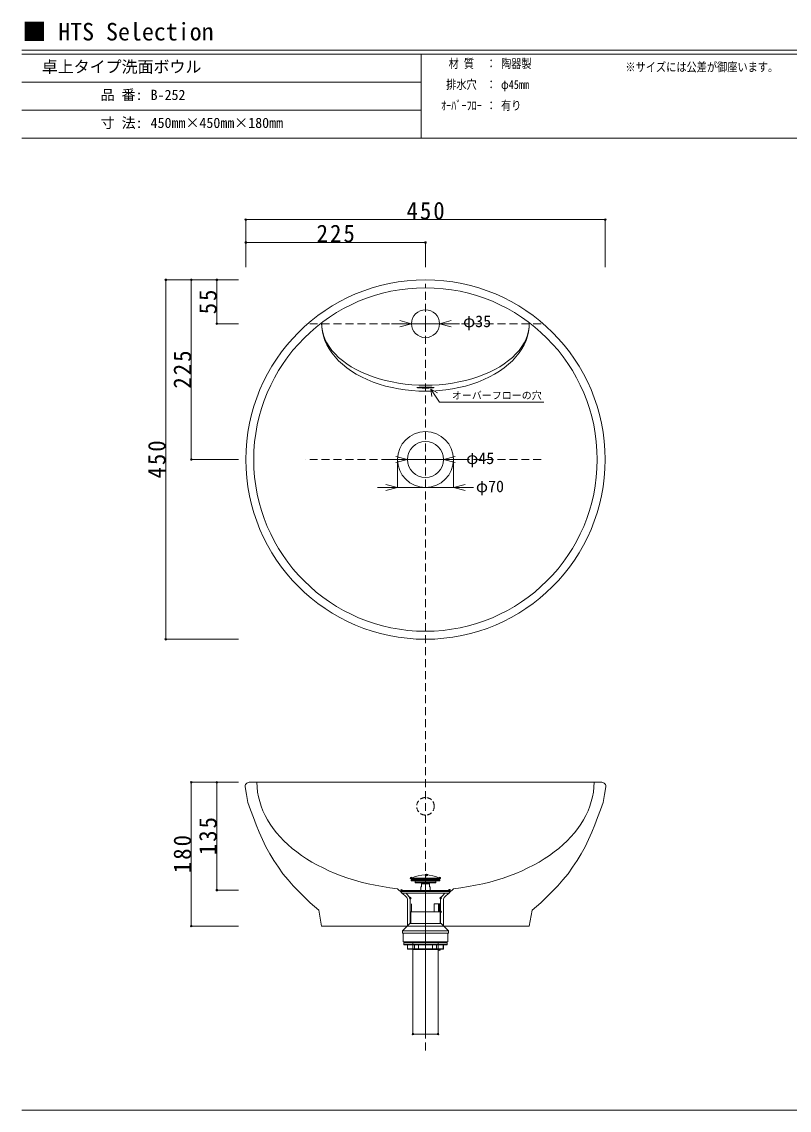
# Model space of a CAD drawing. Units: millimetres, scale not verified. Extents: x -1002 to 1014, y -687 to 676.
# Drawn here: x -1002 to -41, y -687 to 676 of the extents above; entities that cross this region are included whole.
import ezdxf
from ezdxf.enums import TextEntityAlignment as Align

# ---------------------------------------------------------------- set-up
doc = ezdxf.new("R2010")
doc.units = ezdxf.units.MM
doc.header["$LTSCALE"] = 5
doc.header["$PDMODE"] = 32
doc.header["$PDSIZE"] = 2
doc.linetypes.add('DASHED1', pattern=[1.8, 1.2, -0.6])
doc.linetypes.add('DASHED2', pattern=[3, 2, -1])
doc.layers.add('F-0', color=7, linetype='Continuous', lineweight=15)
doc.styles.add('ＭＳ ゴシック', font='')
doc.styles.get('ＭＳ ゴシック').set_extended_font_data('MS Gothic')

msp = doc.modelspace()

# ---------------------------------------------------------------- linework, layer by layer
at = {"layer": 'F-0'}
for p, q in [((1002.034, 640.036), (-1002.086, 640.036)), ((1002.034, 635.036), (-1002.086, 635.036)), ((-502.086, 635.036), (-502.086, 530.036)), ((-502.086, 600.036), (-1002.086, 600.036)), ((-502.086, 565.036), (-1002.086, 565.036)), ((1002.034, 530.036), (-1002.086, 530.036)), ((-721.638, 427.867), (-271.638, 427.867)), ((-721.638, 427.867), (-721.638, 368.18)), ((-271.638, 427.867), (-271.638, 368.18)), ((-721.638, 399.254), (-496.638, 399.254)), ((-721.638, 399.254), (-721.638, 368.18)), ((-496.638, 399.254), (-496.638, 368.18)), ((-821.77, 352.547), (-821.77, -97.453)), ((-821.77, 352.547), (-730.603, 352.547)), ((-789.802, 352.547), (-789.802, 127.547)), ((-789.802, 352.547), (-730.603, 352.547)), ((-757.835, 352.547), (-757.835, 297.547)), ((-757.835, 352.547), (-730.603, 352.547)), ((-514.138, 297.547), (-528.627, 301.429)), ((-479.138, 297.547), (-464.649, 301.429)), ((-757.835, 297.547), (-730.603, 297.547)), ((-514.138, 297.547), (-539.138, 297.547)), ((-514.138, 297.547), (-528.627, 293.664)), ((-514.138, 297.547), (-479.138, 297.547)), ((-479.138, 297.547), (-454.138, 297.547)), ((-479.138, 297.547), (-464.649, 293.664)), ((-489.979, 215.627), (-488.872, 206.313)), ((-489.979, 215.627), (-481.679, 210.924)), ((-789.802, 127.547), (-730.603, 127.547)), ((-519.138, 127.547), (-544.138, 127.547)), ((-519.138, 127.547), (-533.627, 131.429)), ((-519.138, 127.547), (-533.627, 123.664)), ((-531.638, 92.547), (-531.638, 127.547)), ((-519.138, 127.547), (-474.138, 127.547)), ((-474.138, 127.547), (-459.649, 131.429)), ((-474.138, 127.547), (-449.138, 127.547)), ((-474.138, 127.547), (-459.649, 123.664)), ((-461.638, 92.547), (-461.638, 127.547)), ((-531.638, 92.547), (-546.127, 96.429)), ((-461.638, 92.547), (-447.149, 96.429)), ((-531.638, 92.547), (-556.638, 92.547)), ((-531.638, 92.547), (-546.127, 88.664)), ((-531.638, 92.547), (-461.638, 92.547)), ((-461.638, 92.547), (-436.638, 92.547)), ((-461.638, 92.547), (-447.149, 88.664)), ((-821.77, -97.453), (-730.603, -97.453)), ((-789.802, -276.545), (-789.802, -456.545)), ((-789.802, -276.545), (-730.603, -276.545)), ((-757.835, -276.545), (-757.835, -411.545)), ((-757.835, -276.545), (-730.603, -276.545)), ((-722.383, -282.413), (-720.731, -291.783)), ((-717.459, -276.545), (-496.638, -276.545)), ((-275.817, -276.545), (-496.638, -276.545)), ((-270.893, -282.413), (-272.546, -291.783)), ((-496.638, -593.969), (-496.638, -391.532)), ((-514.638, -396.524), (-478.638, -396.524)), ((-514.638, -396.524), (-514.638, -397.524)), ((-514.638, -397.524), (-478.638, -397.524)), ((-514.638, -398.224), (-478.638, -398.224)), ((-514.638, -399.524), (-514.638, -398.224)), ((-514.638, -399.524), (-478.638, -399.524)), ((-514.438, -398.024), (-478.838, -398.024)), ((-514.138, -400.024), (-479.138, -400.024)), ((-509.638, -398.024), (-509.638, -397.524)), ((-509.638, -401.524), (-509.638, -400.024)), ((-509.638, -401.524), (-483.638, -401.524)), ((-509.638, -401.524), (-483.638, -401.524)), ((-509.638, -401.524), (-509.638, -402.524)), ((-509.638, -402.524), (-483.638, -402.524)), ((-502.538, -407.524), (-501.638, -407.524)), ((-502.538, -411.874), (-502.538, -407.524)), ((-501.638, -407.524), (-501.638, -402.529)), ((-491.638, -403.524), (-501.638, -403.524)), ((-491.638, -407.524), (-491.638, -402.529)), ((-491.638, -407.524), (-490.738, -407.524)), ((-490.738, -411.874), (-490.738, -407.524)), ((-483.638, -398.024), (-483.638, -397.524)), ((-483.638, -401.524), (-483.638, -400.024)), ((-483.638, -401.524), (-483.638, -402.524)), ((-478.638, -396.524), (-478.638, -397.524)), ((-478.638, -399.524), (-478.638, -398.224)), ((-757.835, -411.545), (-730.603, -411.545)), ((-520.701, -420.066), (-531.638, -409.714)), ((-526.638, -411.874), (-466.638, -411.874)), ((-526.638, -413.174), (-526.638, -411.874)), ((-526.638, -413.174), (-466.638, -413.174)), ((-525.156, -413.402), (-526.638, -413.174)), ((-525.156, -413.402), (-526.638, -413.174)), ((-526.638, -413.402), (-466.638, -413.402)), ((-526.638, -415.402), (-526.638, -413.402)), ((-526.638, -415.402), (-466.638, -415.402)), ((-515.638, -421.503), (-520.888, -415.402)), ((-515.638, -428.874), (-515.638, -421.503)), ((-515.638, -428.874), (-515.638, -421.503)), ((-477.638, -421.503), (-472.388, -415.402)), ((-477.638, -428.874), (-477.638, -421.503)), ((-472.575, -420.066), (-461.638, -409.714)), ((-468.12, -413.402), (-466.638, -413.174)), ((-468.12, -413.402), (-466.638, -413.174)), ((-466.638, -413.174), (-466.638, -411.874)), ((-466.638, -415.402), (-466.638, -413.402)), ((-519.138, -423.697), (-519.138, -456.545)), ((-515.638, -423.303), (-515.638, -439.67)), ((-514.337, -438.874), (-514.337, -428.874)), ((-485.766, -428.874), (-477.638, -428.874)), ((-485.766, -438.874), (-485.766, -428.874)), ((-480.336, -438.874), (-480.336, -428.874)), ((-478.939, -438.874), (-478.939, -428.874)), ((-477.638, -423.303), (-477.638, -439.67)), ((-474.138, -423.697), (-474.138, -456.545)), ((-477.638, -438.874), (-515.638, -438.874)), ((-515.638, -444.874), (-515.638, -438.874)), ((-515.638, -444.874), (-515.638, -438.874)), ((-515.638, -444.874), (-515.638, -453.415)), ((-515.138, -438.874), (-515.138, -444.874)), ((-515.138, -444.874), (-515.138, -453.415)), ((-478.138, -438.874), (-478.138, -444.874)), ((-478.138, -444.874), (-478.138, -453.415)), ((-477.638, -444.874), (-477.638, -438.874)), ((-477.638, -444.874), (-477.638, -453.415)), ((-789.802, -456.545), (-730.603, -456.545)), ((-626.638, -456.545), (-496.638, -456.545)), ((-467.888, -462.498), (-525.388, -462.498)), ((-525.388, -465.415), (-525.388, -462.498)), ((-525.33, -462.356), (-516.388, -453.415)), ((-467.947, -462.356), (-525.33, -462.356)), ((-516.388, -453.415), (-476.888, -453.415)), ((-366.638, -456.545), (-496.638, -456.545)), ((-467.947, -462.356), (-476.888, -453.415)), ((-467.888, -465.415), (-467.888, -462.498)), ((-525.388, -465.415), (-467.888, -465.415)), ((-524.638, -465.415), (-524.638, -476.415)), ((-468.638, -476.415), (-524.638, -476.415)), ((-522.888, -477.415), (-522.888, -476.415)), ((-512.388, -476.874), (-512.388, -591.674)), ((-480.888, -476.874), (-480.888, -591.674)), ((-470.388, -477.415), (-470.388, -476.415)), ((-468.638, -465.415), (-468.638, -476.415)), ((-523.638, -477.415), (-469.638, -477.415)), ((-523.638, -479.515), (-469.638, -479.515)), ((-523.138, -480.015), (-470.138, -480.015)), ((-519.138, -480.015), (-519.138, -484.915)), ((-519.138, -484.915), (-474.138, -484.915)), ((-518.958, -484.915), (-518.958, -480.015)), ((-474.638, -485.415), (-518.638, -485.415)), ((-512.388, -485.915), (-480.888, -485.915)), ((-512.138, -485.915), (-512.138, -485.415)), ((-510.258, -484.915), (-510.258, -480.015)), ((-505.338, -484.915), (-505.338, -480.015)), ((-487.938, -484.915), (-487.938, -480.015)), ((-483.018, -484.915), (-483.018, -480.015)), ((-481.138, -485.915), (-481.138, -485.415)), ((-474.318, -484.915), (-474.318, -480.015)), ((-474.138, -480.015), (-474.138, -484.915)), ((-512.388, -591.674), (-480.888, -591.674)), ((-512.188, -591.874), (-512.388, -591.674)), ((-512.188, -591.874), (-481.089, -591.874)), ((-481.089, -591.874), (-480.888, -591.674)), ((-1002.086, -687.064), (1002.034, -687.064))]:
    msp.add_line(p, q, dxfattribs=at)
at = {"layer": 'F-0', "linetype": 'DASHED2'}
for p, q in [((-496.638, 297.547), (-496.638, 347.547)), ((-496.638, 297.547), (-646.638, 297.547)), ((-496.638, 297.547), (-496.638, -612.94)), ((-496.638, 297.547), (-346.638, 297.547)), ((-496.638, 127.547), (-646.638, 127.547)), ((-496.638, 127.547), (-346.638, 127.547))]:
    msp.add_line(p, q, dxfattribs=at)
at = {"layer": 'F-0'}
for points in [[(-489.979, 215.627), (-479.097, 199.397), (-348.667, 199.397)], [(-708.734, -329.822), (-712.154, -320.425), (-715.574, -311.028), (-718.994, -301.631), (-720.731, -291.783)], [(-366.638, -456.545), (-363.112, -436.545), (-352.282, -427.458), (-345.21, -420.387), (-338.139, -413.316), (-331.068, -406.244), (-324.64, -398.584), (-318.213, -390.924), (-312.477, -382.732), (-306.741, -374.541), (-301.741, -365.88), (-296.741, -357.22), (-292.515, -348.157), (-288.289, -339.094), (-284.543, -329.822), (-281.122, -320.425), (-277.702, -311.028), (-274.282, -301.631), (-272.546, -291.783)], [(-626.638, -456.545), (-630.165, -436.545), (-640.995, -427.458), (-648.066, -420.387), (-655.137, -413.316), (-662.208, -406.244), (-668.636, -398.584), (-675.064, -390.924), (-680.799, -382.732), (-686.535, -374.541), (-691.535, -365.88), (-696.535, -357.22), (-700.761, -348.157), (-704.988, -339.094), (-708.734, -329.822)], [(-523.638, -477.415), (-523.638, -479.515), (-523.638, -477.415)], [(-518.958, -484.915), (-518.958, -484.933), (-518.957, -484.951), (-518.955, -484.969), (-518.953, -484.987), (-518.95, -485.005), (-518.947, -485.023), (-518.942, -485.041), (-518.938, -485.058), (-518.932, -485.076), (-518.926, -485.093), (-518.92, -485.11), (-518.912, -485.127), (-518.905, -485.144), (-518.896, -485.16), (-518.887, -485.176), (-518.877, -485.192), (-518.867, -485.207), (-518.856, -485.222), (-518.845, -485.236), (-518.833, -485.25), (-518.821, -485.264), (-518.808, -485.277), (-518.795, -485.289), (-518.781, -485.301), (-518.767, -485.313), (-518.752, -485.324), (-518.737, -485.335), (-518.722, -485.344), (-518.706, -485.354), (-518.69, -485.362), (-518.674, -485.37), (-518.658, -485.378)], [(-518.633, -485.387), (-518.627, -485.39), (-518.62, -485.392), (-518.614, -485.394), (-518.607, -485.396), (-518.601, -485.398), (-518.594, -485.399), (-518.588, -485.401), (-518.581, -485.403), (-518.575, -485.404), (-518.568, -485.405), (-518.562, -485.407), (-518.555, -485.408), (-518.548, -485.409), (-518.542, -485.41), (-518.535, -485.411), (-518.528, -485.412), (-518.521, -485.413), (-518.515, -485.413), (-518.508, -485.414), (-518.501, -485.414), (-518.495, -485.415), (-518.488, -485.415), (-518.481, -485.415), (-518.475, -485.415)], [(-510.258, -484.915), (-510.258, -484.929), (-510.258, -484.944), (-510.257, -484.958), (-510.256, -484.973), (-510.254, -484.987), (-510.252, -485.001), (-510.25, -485.016), (-510.248, -485.03), (-510.245, -485.044), (-510.242, -485.058), (-510.239, -485.072), (-510.235, -485.086), (-510.231, -485.1), (-510.227, -485.114), (-510.222, -485.128), (-510.217, -485.141), (-510.211, -485.155), (-510.206, -485.168), (-510.199, -485.181), (-510.193, -485.194), (-510.186, -485.207), (-510.179, -485.22), (-510.172, -485.232), (-510.164, -485.244), (-510.155, -485.256), (-510.147, -485.268), (-510.138, -485.279), (-510.129, -485.29), (-510.119, -485.301), (-510.109, -485.311), (-510.098, -485.322), (-510.088, -485.331), (-510.076, -485.341), (-510.065, -485.35), (-510.053, -485.358), (-510.041, -485.366), (-510.029, -485.373), (-510.016, -485.38), (-510.003, -485.387)], [(-510.003, -485.387), (-509.989, -485.392), (-509.976, -485.397), (-509.962, -485.402), (-509.948, -485.406), (-509.933, -485.409), (-509.919, -485.412), (-509.905, -485.413), (-509.89, -485.415), (-509.876, -485.415)], [(-505.338, -484.915), (-505.338, -484.924), (-505.338, -484.934), (-505.338, -484.943), (-505.338, -484.952), (-505.338, -484.962), (-505.337, -484.971), (-505.337, -484.98), (-505.337, -484.99), (-505.337, -484.999), (-505.336, -485.008), (-505.336, -485.018), (-505.335, -485.027), (-505.335, -485.036), (-505.334, -485.046), (-505.334, -485.055), (-505.333, -485.064), (-505.333, -485.074), (-505.332, -485.083), (-505.331, -485.092), (-505.331, -485.102), (-505.33, -485.111), (-505.329, -485.12), (-505.328, -485.13), (-505.327, -485.139), (-505.327, -485.148), (-505.326, -485.157), (-505.324, -485.167), (-505.323, -485.176), (-505.322, -485.185), (-505.321, -485.194), (-505.32, -485.204), (-505.318, -485.213), (-505.317, -485.222), (-505.315, -485.231), (-505.314, -485.241), (-505.312, -485.25), (-505.31, -485.259), (-505.309, -485.268), (-505.307, -485.278)], [(-505.307, -485.278), (-505.305, -485.287), (-505.302, -485.296), (-505.3, -485.305), (-505.298, -485.314), (-505.295, -485.323), (-505.293, -485.332), (-505.29, -485.34), (-505.287, -485.349), (-505.284, -485.358), (-505.281, -485.366), (-505.276, -485.375), (-505.272, -485.385), (-505.266, -485.394), (-505.26, -485.402), (-505.253, -485.409), (-505.246, -485.413), (-505.237, -485.415)], [(-487.97, -485.278), (-487.972, -485.287), (-487.974, -485.296), (-487.976, -485.305), (-487.978, -485.314), (-487.981, -485.323), (-487.983, -485.332), (-487.986, -485.34), (-487.989, -485.349), (-487.992, -485.358), (-487.996, -485.366), (-488, -485.375), (-488.004, -485.385), (-488.01, -485.394), (-488.016, -485.402), (-488.023, -485.409), (-488.031, -485.413), (-488.039, -485.415)], [(-487.938, -484.915), (-487.938, -484.924), (-487.938, -484.934), (-487.938, -484.943), (-487.939, -484.952), (-487.939, -484.962), (-487.939, -484.971), (-487.939, -484.98), (-487.939, -484.99), (-487.94, -484.999), (-487.94, -485.008), (-487.94, -485.018), (-487.941, -485.027), (-487.941, -485.036), (-487.942, -485.046), (-487.942, -485.055), (-487.943, -485.064), (-487.944, -485.074), (-487.944, -485.083), (-487.945, -485.092), (-487.946, -485.102), (-487.946, -485.111), (-487.947, -485.12), (-487.948, -485.13), (-487.949, -485.139), (-487.95, -485.148), (-487.951, -485.157), (-487.952, -485.167), (-487.953, -485.176), (-487.954, -485.185), (-487.955, -485.194), (-487.957, -485.204), (-487.958, -485.213), (-487.959, -485.222), (-487.961, -485.231), (-487.962, -485.241), (-487.964, -485.25), (-487.966, -485.259), (-487.968, -485.268), (-487.97, -485.278)], [(-483.274, -485.387), (-483.287, -485.392), (-483.301, -485.397), (-483.315, -485.402), (-483.329, -485.406), (-483.343, -485.409), (-483.357, -485.412), (-483.372, -485.413), (-483.386, -485.415), (-483.4, -485.415)], [(-483.018, -484.915), (-483.018, -484.929), (-483.019, -484.944), (-483.019, -484.958), (-483.021, -484.973), (-483.022, -484.987), (-483.024, -485.001), (-483.026, -485.016), (-483.028, -485.03), (-483.031, -485.044), (-483.034, -485.058), (-483.038, -485.072), (-483.041, -485.086), (-483.045, -485.1), (-483.05, -485.114), (-483.054, -485.128), (-483.06, -485.141), (-483.065, -485.155), (-483.071, -485.168), (-483.077, -485.181), (-483.083, -485.194), (-483.09, -485.207), (-483.097, -485.22), (-483.105, -485.232), (-483.113, -485.244), (-483.121, -485.256), (-483.129, -485.268), (-483.138, -485.279), (-483.148, -485.29), (-483.157, -485.301), (-483.168, -485.311), (-483.178, -485.322), (-483.189, -485.331), (-483.2, -485.341), (-483.211, -485.35), (-483.223, -485.358), (-483.235, -485.366), (-483.248, -485.373), (-483.261, -485.38), (-483.274, -485.387)], [(-474.643, -485.387), (-474.65, -485.39), (-474.656, -485.392), (-474.662, -485.394), (-474.669, -485.396), (-474.675, -485.398), (-474.682, -485.399), (-474.688, -485.401), (-474.695, -485.403), (-474.702, -485.404), (-474.708, -485.405), (-474.715, -485.407), (-474.721, -485.408), (-474.728, -485.409), (-474.735, -485.41), (-474.741, -485.411), (-474.748, -485.412), (-474.755, -485.413), (-474.761, -485.413), (-474.768, -485.414), (-474.775, -485.414), (-474.782, -485.415), (-474.788, -485.415), (-474.795, -485.415), (-474.802, -485.415)], [(-474.318, -484.915), (-474.319, -484.933), (-474.319, -484.951), (-474.321, -484.969), (-474.323, -484.987), (-474.326, -485.005), (-474.33, -485.023), (-474.334, -485.041), (-474.339, -485.058), (-474.344, -485.076), (-474.35, -485.093), (-474.357, -485.11), (-474.364, -485.127), (-474.372, -485.144), (-474.38, -485.16), (-474.389, -485.176), (-474.399, -485.192), (-474.409, -485.207), (-474.42, -485.222), (-474.431, -485.236), (-474.443, -485.25), (-474.455, -485.264), (-474.468, -485.277), (-474.482, -485.289), (-474.495, -485.301), (-474.51, -485.313), (-474.524, -485.324), (-474.539, -485.335), (-474.554, -485.344), (-474.57, -485.354), (-474.586, -485.362), (-474.602, -485.37), (-474.619, -485.378)], [(-469.638, -477.415), (-469.638, -479.515), (-469.638, -477.415)]]:
    msp.add_lwpolyline(points, dxfattribs=at)
for centre, radius in [((-496.638, 127.547), 225), ((-496.638, 127.547), 215), ((-496.638, 297.547), 17.5), ((-496.638, 127.547), 35), ((-496.638, 127.547), 22.5)]:
    msp.add_circle(centre, radius, dxfattribs=at)
at = {"layer": 'F-0', "linetype": 'DASHED1'}
msp.add_circle((-496.638, -306.545), 11, dxfattribs=at)
at = {"layer": 'F-0'}
for centre, radius, start, end in [((-717.459, -281.545), 5, 90, 190), ((-275.817, -281.545), 5, 350, 90), ((-496.638, -435.024), 42.5, 64.94238, 115.05762), ((-514.438, -398.224), 0.2, 90, 180), ((-514.138, -399.524), 0.5, 180, 270), ((-479.138, -399.524), 0.5, 270, 0), ((-478.838, -398.224), 0.2, 0, 90), ((-524.138, -423.697), 5, 0, 46.57553), ((-469.138, -423.697), 5, 133.42447, 180), ((-525.188, -462.498), 0.2, 135, 180), ((-468.088, -462.498), 0.2, 0, 45), ((-523.138, -479.515), 0.5, 180, 270), ((-518.638, -484.915), 0.5, 180, 270), ((-518.475, -484.945), 0.47, 247.09102, 250.33614), ((-474.801, -484.945), 0.47, 289.66386, 292.90898), ((-474.638, -484.915), 0.5, 270, 0), ((-470.138, -479.515), 0.5, 270, 0)]:
    msp.add_arc(centre, radius, start, end, dxfattribs=at)
for centre, major_axis, ratio, start_param, end_param in [((-496.638, 297.547), (130, 0), 0.5923, 3.12524598, 6.29953198), ((-496.638, 297.547), (130, 0), 0.65, 3.12672411, 6.29805385), ((-496.638, -276.545), (211, 0), 0.64, 3.14159265, 4.54574194), ((-496.638, -276.545), (211, 0), 0.64, 4.87903602, 6.28318531)]:
    msp.add_ellipse(centre, major_axis=major_axis, ratio=ratio, start_param=start_param, end_param=end_param, dxfattribs=at)
msp.add_ellipse((-496.638, 217.555), major_axis=(11, 0), ratio=0.05, dxfattribs=at)
for p in [(-721.638, 427.867), (-271.638, 427.867), (-721.638, 399.254), (-496.638, 399.254), (-821.77, 352.547), (-789.802, 352.547), (-757.835, 352.547), (-757.835, 297.547), (-789.802, 127.547), (-821.77, -97.453), (-789.802, -276.545), (-757.835, -276.545), (-494.781, -392.524), (-514.638, -396.367), (-478.638, -396.367), (-757.835, -411.545), (-526.638, -411.874), (-515.638, -421.503), (-477.638, -421.503), (-466.638, -411.545), (-477.638, -438.67), (-789.802, -456.545), (-479.031, -485.915), (-512.388, -591.674), (-480.888, -591.674)]:
    msp.add_point(p, dxfattribs=at)

# ---------------------------------------------------------------- texts
at = {"layer": 'F-0', "style": 'ＭＳ ゴシック'}
for s, height, p in [('■ HTS Selection', 21.99, (-1001.367, 645.583)), ('卓上タイプ洗面ボウル', 14.66, (-977.086, 607.536)), ('品 番:', 12.83, (-903.336, 573.786)), ('B-252', 12.83, (-840.774, 573.786)), ('寸 法:', 12.83, (-903.336, 538.786)), ('450mm×450mm×180mm', 12.83, (-840.774, 538.786)), ('φ35', 14.66, (-449.562, 288.854)), ('φ45', 14.66, (-445.653, 117.461)), ('φ70', 14.66, (-433.491, 82.225))]:
    msp.add_text(s, height=height, dxfattribs=at).set_placement(p, align=Align.BOTTOM_LEFT)
at = {"layer": 'F-0', "style": 'ＭＳ ゴシック', "width": 0.85}
for s, p in [('材 質', (-467.711, 614.411)), ('：', (-420.836, 614.411)), ('陶器製', (-402.086, 614.411)), ('※サイズには公差が御座います。', (-246.359, 610.036)), ('排水穴', (-470.836, 588.161)), ('：', (-420.836, 588.161)), ('φ45mm', (-402.086, 588.161)), ('ｵｰﾊﾞｰﾌﾛｰ', (-477.086, 561.911)), ('：', (-420.836, 561.911)), ('有り', (-402.086, 561.911))]:
    msp.add_text(s, height=11, dxfattribs=at).set_placement(p, align=Align.BOTTOM_LEFT)
at = {"layer": 'F-0', "color": 4, "style": 'ＭＳ ゴシック'}
msp.add_text('オーバーフローの穴', height=9.164, dxfattribs=at).set_placement((-463.656, 200.493), align=Align.BOTTOM_LEFT)
at = {"layer": 'F-0', "color": 3, "char_height": 21.99, "attachment_point": 7, "style": 'ＭＳ ゴシック'}
for s, insert in [('\\T1.18;\\W0.95;450', (-520.388, 427.867)), ('\\T1.18;\\W0.95;225', (-632.888, 399.254))]:
    msp.add_mtext(s, dxfattribs=dict(at, insert=insert))
at = {"layer": 'F-0', "color": 3, "char_height": 21.99, "attachment_point": 7, "rotation": 90, "style": 'ＭＳ ゴシック'}
for s, insert in [('\\T1.17;\\W0.95;55', (-757.835, 309.422)), ('\\T1.18;\\W0.95;225', (-789.802, 216.297)), ('\\T1.18;\\W0.95;450', (-821.77, 103.797)), ('\\T1.18;\\W0.95;135', (-757.835, -367.795)), ('\\T1.18;\\W0.95;180', (-789.802, -390.295))]:
    msp.add_mtext(s, dxfattribs=dict(at, insert=insert))

doc.saveas('drawing.dxf')
